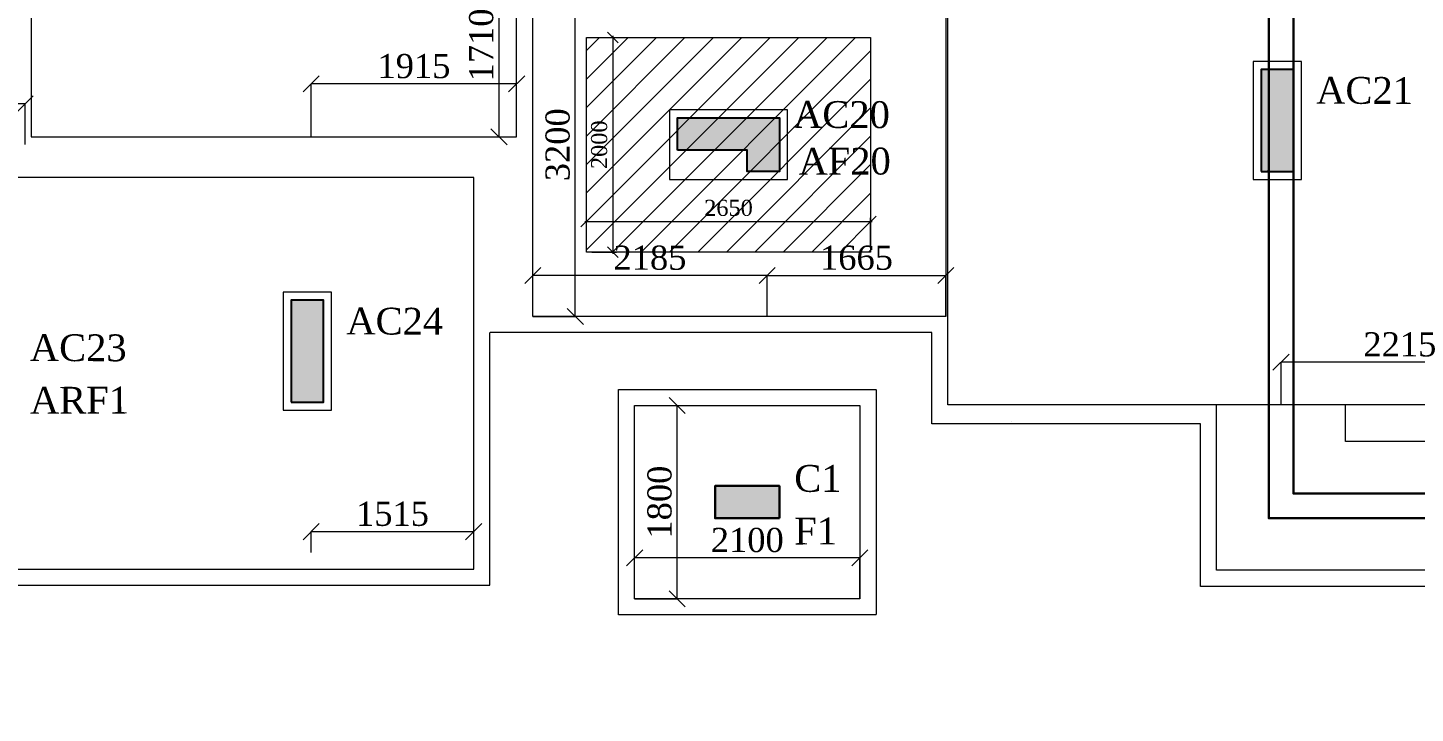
# Model space of a CAD drawing. Header units: inches. Extents: x 10943721 to 11147402, y -2794197 to -2693110.
# Drawn here: x 11024885 to 11037818, y -2781635 to -2775248 of the extents above; entities that cross this region are included whole.
import ezdxf

# ---------------------------------------------------------------- set-up
doc = ezdxf.new("R2010")
doc.units = ezdxf.units.IN
doc.header["$LTSCALE"] = 0.5
doc.header["$MEASUREMENT"] = 0
doc.header["$PDMODE"] = 34
doc.header["$PDSIZE"] = 50
doc.linetypes.add('HIDDEN', pattern=[9.525, 6.35, -3.175])
doc.layers.get('0').update_dxf_attribs({"lineweight": 0})
for name, color, linetype, lineweight in [('S-C0-UP TO B1', 4, 'Continuous', 30), ('S-C3-UP TO HP', 6, 'Continuous', 25), ('S-FOUND-EXCAVATION', 253, 'HIDDEN', 0), ('S-FOUND-PEDESTAL', 8, 'Continuous', 5), ('S-FOUND-TEXT COL', 7, 'Continuous', 0), ('S-FOUND-TEXT FOOTING', 7, 'Continuous', 0), ('S_FOUND_DIM', 7, 'Continuous', 9), ('S_FOUND_DIM-1', 7, 'Continuous', 9), ('S_FOUND_EXCAVATION', 253, 'HIDDEN', 5), ('S_FOUND_FOOTING', 7, 'Continuous', 15), ('S_FOUND_FOOTING-1', 7, 'Continuous', 9)]:
    doc.layers.add(name, color=color, linetype=linetype, lineweight=lineweight)
doc.layers.add('S_HATCH', color=250, linetype='Continuous', lineweight=5, transparency=0.5)
doc.styles.add('SHEET TEXT', font='times.ttf')
doc.styles.get("Standard").update_dxf_attribs({"font": 'times.ttf'})
doc.dimstyles.new('DIM FOOTING', dxfattribs={"dimtxt": 250, "dimasz": 150, "dimexe": 0.18, "dimexo": 0.0625, "dimgap": 50, "dimtad": 1, "dimtoh": 1, "dimdec": 0, "dimzin": 0, "dimdsep": 46, "dimtxsty": 'Standard', "dimblk": 'OBLIQUE', "dimcen": 0.09, "dimclrd": 256, "dimclre": 256, "dimclrt": 256, "dimadec": 0, "dimazin": 0, "dimtfac": 1, "dimtdec": 0, "dimtofl": 0, "dimtmove": 0, "dimatfit": 3, "dimfxl": 1, "dimtolj": 1, "dimtzin": 0, "dimlwd": -1, "dimlwe": -1, "dimarcsym": 0})
doc.dimstyles.new('S_DIM', dxfattribs={"dimtxt": 75, "dimasz": 35, "dimexe": 35, "dimexo": 50, "dimgap": 25, "dimtad": 1, "dimdec": 0, "dimzin": 0, "dimdsep": 46, "dimtxsty": 'Standard', "dimblk": 'OBLIQUE', "dimcen": 0.09, "dimdle": 15, "dimclrd": 256, "dimclre": 256, "dimclrt": 256, "dimadec": 0, "dimazin": 0, "dimtfac": 1, "dimtdec": 0, "dimtofl": 0, "dimtmove": 0, "dimatfit": 3, "dimfxl": 1, "dimtolj": 1, "dimtzin": 0, "dimlwd": -1, "dimlwe": -1, "dimarcsym": 0})

# ---------------------------------------------------------------- blocks, each defined once
blk = doc.blocks.new('_Oblique')
at = {"color": 0, "linetype": 'ByBlock', "lineweight": -2}
blk.add_line((-0.5, -0.5), (0.5, 0.5), dxfattribs=at)
blk = doc.blocks.new('*D108')
at = {"layer": 'Defpoints', "color": 0, "transparency": 16777216}
for p in [(11020162, -2775957), (11020162, -2776338), (11024862, -2776338)]:
    blk.add_point(p, dxfattribs=at)
at = {"layer": 'S_FOUND_DIM', "transparency": 16777216}
for p, q in [((11020162, -2776337), (11020162, -2775956)), ((11024862, -2775957), (11020162, -2775957)), ((11024862, -2776337), (11024862, -2775956))]:
    blk.add_line(p, q, dxfattribs=at)
at = {"layer": 'S_FOUND_DIM', "transparency": 16777216, "xscale": 150, "yscale": 150, "zscale": 150, "rotation": 180}
blk.add_blockref('_Oblique', (11020162, -2775957), dxfattribs=at)
at = {"layer": 'S_FOUND_DIM', "transparency": 16777216, "xscale": 150, "yscale": 150, "zscale": 150}
blk.add_blockref('_Oblique', (11024862, -2775957), dxfattribs=at)
at = {"layer": 'S_FOUND_DIM', "transparency": 16777216, "insert": (11022512, -2775792), "char_height": 225, "attachment_point": 5}
blk.add_mtext('\\A1;4700', dxfattribs=at)
blk = doc.blocks.new('*D139')
at = {"layer": 'Defpoints', "color": 0, "transparency": 16777216}
for p in [(11029592, -2774738), (11029989, -2774738), (11029592, -2777938)]:
    blk.add_point(p, dxfattribs=at)
at = {"layer": 'S_FOUND_DIM', "transparency": 16777216}
for p, q in [((11029592, -2774738), (11029990, -2774738)), ((11029989, -2777938), (11029989, -2774738)), ((11029592, -2777938), (11029990, -2777938))]:
    blk.add_line(p, q, dxfattribs=at)
at = {"layer": 'S_FOUND_DIM', "transparency": 16777216, "xscale": 150, "yscale": 150, "zscale": 150}
for p, rotation in [((11029989, -2774738), 90), ((11029989, -2777938), 270)]:
    blk.add_blockref('_Oblique', p, dxfattribs=dict(at, rotation=rotation))
at = {"layer": 'S_FOUND_DIM', "transparency": 16777216, "insert": (11029825, -2776338), "char_height": 225, "attachment_point": 5, "rotation": 90}
blk.add_mtext('\\A1;3200', dxfattribs=at)
blk = doc.blocks.new('*D140')
at = {"layer": 'Defpoints', "color": 0, "transparency": 16777216}
for p in [(11029592, -2777557), (11029592, -2777938), (11031777, -2777938)]:
    blk.add_point(p, dxfattribs=at)
at = {"layer": 'S_FOUND_DIM', "transparency": 16777216}
for p, q in [((11029592, -2777937), (11029592, -2777556)), ((11031777, -2777557), (11029592, -2777557)), ((11031777, -2777937), (11031777, -2777556))]:
    blk.add_line(p, q, dxfattribs=at)
at = {"layer": 'S_FOUND_DIM', "transparency": 16777216, "xscale": 150, "yscale": 150, "zscale": 150, "rotation": 180}
blk.add_blockref('_Oblique', (11029592, -2777557), dxfattribs=at)
at = {"layer": 'S_FOUND_DIM', "transparency": 16777216, "xscale": 150, "yscale": 150, "zscale": 150}
blk.add_blockref('_Oblique', (11031777, -2777557), dxfattribs=at)
at = {"layer": 'S_FOUND_DIM', "transparency": 16777216, "insert": (11030685, -2777392), "char_height": 225, "attachment_point": 5}
blk.add_mtext('\\A1;2185', dxfattribs=at)
blk = doc.blocks.new('*D141')
at = {"layer": 'Defpoints', "color": 0, "transparency": 16777216}
for p in [(11032742, -2777054), (11030092, -2777338), (11032742, -2777338)]:
    blk.add_point(p, dxfattribs=at)
at = {"layer": 'S_FOUND_DIM-1', "transparency": 16777216}
for p, q in [((11030077, -2777054), (11032757, -2777054)), ((11030092, -2777288), (11030092, -2777019)), ((11032742, -2777288), (11032742, -2777019))]:
    blk.add_line(p, q, dxfattribs=at)
at = {"layer": 'S_FOUND_DIM-1', "transparency": 16777216, "xscale": 100, "yscale": 100, "zscale": 100, "rotation": 180}
blk.add_blockref('_Oblique', (11030092, -2777054), dxfattribs=at)
at = {"layer": 'S_FOUND_DIM-1', "transparency": 16777216, "xscale": 100, "yscale": 100, "zscale": 100}
blk.add_blockref('_Oblique', (11032742, -2777054), dxfattribs=at)
at = {"layer": 'S_FOUND_DIM-1', "transparency": 16777216, "insert": (11031417, -2776927), "char_height": 150, "attachment_point": 5}
blk.add_mtext('\\A1;2650', dxfattribs=at)
blk = doc.blocks.new('*D142')
at = {"layer": 'Defpoints', "color": 0, "transparency": 16777216}
for p in [(11030092, -2775338), (11030092, -2777338), (11030338, -2777338)]:
    blk.add_point(p, dxfattribs=at)
at = {"layer": 'S_FOUND_DIM-1', "transparency": 16777216}
for p, q in [((11030142, -2775338), (11030373, -2775338)), ((11030338, -2775323), (11030338, -2777353)), ((11030142, -2777338), (11030373, -2777338))]:
    blk.add_line(p, q, dxfattribs=at)
at = {"layer": 'S_FOUND_DIM-1', "transparency": 16777216, "xscale": 100, "yscale": 100, "zscale": 100}
for p, rotation in [((11030338, -2775338), 90), ((11030338, -2777338), 270)]:
    blk.add_blockref('_Oblique', p, dxfattribs=dict(at, rotation=rotation))
at = {"layer": 'S_FOUND_DIM-1', "transparency": 16777216, "insert": (11030212, -2776338), "char_height": 150, "attachment_point": 5, "rotation": 90}
blk.add_mtext('\\A1;2000', dxfattribs=at)
blk = doc.blocks.new('*D191')
at = {"layer": 'Defpoints', "color": 0, "transparency": 16777216}
for p in [(11029042, -2779943), (11027527, -2780138), (11029042, -2780138)]:
    blk.add_point(p, dxfattribs=at)
at = {"layer": 'S_FOUND_DIM', "transparency": 16777216}
for p, q in [((11027527, -2780137), (11027527, -2779943)), ((11027527, -2779943), (11029042, -2779943)), ((11029042, -2780137), (11029042, -2779943))]:
    blk.add_line(p, q, dxfattribs=at)
at = {"layer": 'S_FOUND_DIM', "transparency": 16777216, "xscale": 150, "yscale": 150, "zscale": 150, "rotation": 180}
blk.add_blockref('_Oblique', (11027527, -2779943), dxfattribs=at)
at = {"layer": 'S_FOUND_DIM', "transparency": 16777216, "xscale": 150, "yscale": 150, "zscale": 150}
blk.add_blockref('_Oblique', (11029042, -2779943), dxfattribs=at)
at = {"layer": 'S_FOUND_DIM', "transparency": 16777216, "insert": (11028285, -2779778), "char_height": 225, "attachment_point": 5}
blk.add_mtext('\\A1;1515', dxfattribs=at)
blk = doc.blocks.new('*D197')
at = {"layer": 'Defpoints', "color": 0, "transparency": 16777216}
for p in [(11033442, -2777557), (11031777, -2777938), (11033442, -2777938)]:
    blk.add_point(p, dxfattribs=at)
at = {"layer": 'S_FOUND_DIM', "transparency": 16777216}
for p, q in [((11031777, -2777937), (11031777, -2777556)), ((11031777, -2777557), (11033442, -2777557)), ((11033442, -2777937), (11033442, -2777556))]:
    blk.add_line(p, q, dxfattribs=at)
at = {"layer": 'S_FOUND_DIM', "transparency": 16777216, "xscale": 150, "yscale": 150, "zscale": 150, "rotation": 180}
blk.add_blockref('_Oblique', (11031777, -2777557), dxfattribs=at)
at = {"layer": 'S_FOUND_DIM', "transparency": 16777216, "xscale": 150, "yscale": 150, "zscale": 150}
blk.add_blockref('_Oblique', (11033442, -2777557), dxfattribs=at)
at = {"layer": 'S_FOUND_DIM', "transparency": 16777216, "insert": (11032610, -2777392), "char_height": 225, "attachment_point": 5}
blk.add_mtext('\\A1;1665', dxfattribs=at)
blk = doc.blocks.new('*D234')
at = {"layer": 'Defpoints', "color": 0, "transparency": 16777216}
for p in [(11036567, -2778363), (11036567, -2778763), (11038782, -2778763)]:
    blk.add_point(p, dxfattribs=at)
at = {"layer": 'S_FOUND_DIM', "transparency": 16777216}
for p, q in [((11036567, -2778762), (11036567, -2778363)), ((11038782, -2778363), (11036567, -2778363)), ((11038782, -2778762), (11038782, -2778363))]:
    blk.add_line(p, q, dxfattribs=at)
at = {"layer": 'S_FOUND_DIM', "transparency": 16777216, "xscale": 150, "yscale": 150, "zscale": 150, "rotation": 180}
blk.add_blockref('_Oblique', (11036567, -2778363), dxfattribs=at)
at = {"layer": 'S_FOUND_DIM', "transparency": 16777216, "xscale": 150, "yscale": 150, "zscale": 150}
blk.add_blockref('_Oblique', (11038782, -2778363), dxfattribs=at)
at = {"layer": 'S_FOUND_DIM', "transparency": 16777216, "insert": (11037675, -2778199), "char_height": 225, "attachment_point": 5}
blk.add_mtext('\\A1;2215', dxfattribs=at)
blk = doc.blocks.new('*D240')
at = {"layer": 'Defpoints', "color": 0, "transparency": 16777216}
for p in [(11030542, -2778768), (11030939, -2778768), (11030542, -2780568)]:
    blk.add_point(p, dxfattribs=at)
at = {"layer": 'S_FOUND_DIM', "transparency": 16777216}
for p, q in [((11030542, -2778768), (11030940, -2778768)), ((11030939, -2780568), (11030939, -2778768)), ((11030542, -2780568), (11030940, -2780568))]:
    blk.add_line(p, q, dxfattribs=at)
at = {"layer": 'S_FOUND_DIM', "transparency": 16777216, "xscale": 150, "yscale": 150, "zscale": 150}
for p, rotation in [((11030939, -2778768), 90), ((11030939, -2780568), 270)]:
    blk.add_blockref('_Oblique', p, dxfattribs=dict(at, rotation=rotation))
at = {"layer": 'S_FOUND_DIM', "transparency": 16777216, "insert": (11030775, -2779668), "char_height": 225, "attachment_point": 5, "rotation": 90}
blk.add_mtext('\\A1;1800', dxfattribs=at)
blk = doc.blocks.new('*D241')
at = {"layer": 'Defpoints', "color": 0, "transparency": 16777216}
for p in [(11030542, -2780187), (11030542, -2780568), (11032642, -2780568)]:
    blk.add_point(p, dxfattribs=at)
at = {"layer": 'S_FOUND_DIM', "transparency": 16777216}
for p, q in [((11030542, -2780567), (11030542, -2780186)), ((11032642, -2780187), (11030542, -2780187)), ((11032642, -2780567), (11032642, -2780186))]:
    blk.add_line(p, q, dxfattribs=at)
at = {"layer": 'S_FOUND_DIM', "transparency": 16777216, "xscale": 150, "yscale": 150, "zscale": 150, "rotation": 180}
blk.add_blockref('_Oblique', (11030542, -2780187), dxfattribs=at)
at = {"layer": 'S_FOUND_DIM', "transparency": 16777216, "xscale": 150, "yscale": 150, "zscale": 150}
blk.add_blockref('_Oblique', (11032642, -2780187), dxfattribs=at)
at = {"layer": 'S_FOUND_DIM', "transparency": 16777216, "insert": (11031592, -2780022), "char_height": 225, "attachment_point": 5}
blk.add_mtext('\\A1;2100', dxfattribs=at)
blk = doc.blocks.new('*D255')
at = {"layer": 'Defpoints', "color": 0, "transparency": 16777216}
for p in [(11028879, -2774553), (11029278, -2774553), (11028879, -2776263)]:
    blk.add_point(p, dxfattribs=at)
at = {"layer": 'S_FOUND_DIM', "transparency": 16777216}
for p, q in [((11028879, -2774553), (11029278, -2774553)), ((11029278, -2776263), (11029278, -2774553)), ((11028879, -2776263), (11029278, -2776263))]:
    blk.add_line(p, q, dxfattribs=at)
at = {"layer": 'S_FOUND_DIM', "transparency": 16777216, "xscale": 150, "yscale": 150, "zscale": 150}
for p, rotation in [((11029278, -2774553), 90), ((11029278, -2776263), 270)]:
    blk.add_blockref('_Oblique', p, dxfattribs=dict(at, rotation=rotation))
at = {"layer": 'S_FOUND_DIM', "transparency": 16777216, "insert": (11029113, -2775408), "char_height": 225, "attachment_point": 5, "rotation": 90}
blk.add_mtext('\\A1;1710', dxfattribs=at)
blk = doc.blocks.new('*D258')
at = {"layer": 'Defpoints', "color": 0, "transparency": 16777216}
for p in [(11027527, -2775770), (11027527, -2776263), (11029442, -2776263)]:
    blk.add_point(p, dxfattribs=at)
at = {"layer": 'S_FOUND_DIM', "transparency": 16777216}
for p, q in [((11027527, -2776262), (11027527, -2775770)), ((11029442, -2775770), (11027527, -2775770)), ((11029442, -2776262), (11029442, -2775770))]:
    blk.add_line(p, q, dxfattribs=at)
at = {"layer": 'S_FOUND_DIM', "transparency": 16777216, "xscale": 150, "yscale": 150, "zscale": 150, "rotation": 180}
blk.add_blockref('_Oblique', (11027527, -2775770), dxfattribs=at)
at = {"layer": 'S_FOUND_DIM', "transparency": 16777216, "xscale": 150, "yscale": 150, "zscale": 150}
blk.add_blockref('_Oblique', (11029442, -2775770), dxfattribs=at)
at = {"layer": 'S_FOUND_DIM', "transparency": 16777216, "insert": (11028485, -2775606), "char_height": 225, "attachment_point": 5}
blk.add_mtext('\\A1;1915', dxfattribs=at)
blk = doc.blocks.new('*D378')
at = {"transparency": 16777216}
for p, q in [((11031305, -2758525), (11014491, -2758525)), ((11014491, -2758525), (11014491, -2785545)), ((11031305, -2785545), (11014491, -2785545))]:
    blk.add_line(p, q, dxfattribs=at)
at = {"layer": 'Defpoints', "color": 0, "transparency": 16777216}
for p in [(11031305, -2758525), (11014491, -2785545), (11031305, -2785545)]:
    blk.add_point(p, dxfattribs=at)
at = {"transparency": 16777216, "xscale": 150, "yscale": 150, "zscale": 150}
for p, rotation in [((11014491, -2758525), 90), ((11014491, -2785545), 270)]:
    blk.add_blockref('_Oblique', p, dxfattribs=dict(at, rotation=rotation))
at = {"transparency": 16777216, "insert": (11014314, -2772035), "char_height": 250, "attachment_point": 5, "rotation": 90}
blk.add_mtext('\\A1;27020', dxfattribs=at)

msp = doc.modelspace()

# ---------------------------------------------------------------- hatches: boundary and pattern name
at = {"layer": 'S-C0-UP TO B1'}
h = msp.add_hatch(color=250, dxfattribs=at)
h.dxf.hatch_style = 1
h.paths.add_polyline_path([(11031892, -2779817.5), (11031892, -2779517.5), (11031292, -2779517.5), (11031292, -2779817.5)])
at = {"layer": 'S-C3-UP TO HP'}
h = msp.add_hatch(color=250, dxfattribs=at)
h.dxf.hatch_style = 1
h.paths.add_polyline_path([(11036382, -2776587.5), (11036682, -2776587.5), (11036682, -2775637.5), (11036382, -2775637.5)])
h = msp.add_hatch(color=250, dxfattribs=at)
h.dxf.hatch_style = 1
h.paths.add_polyline_path([(11030942, -2776387.5), (11030942, -2776087.5), (11031892, -2776087.5), (11031892, -2776587.5), (11031592, -2776587.5), (11031592, -2776387.5)])
h = msp.add_hatch(color=250, dxfattribs=at)
h.dxf.hatch_style = 1
h.paths.add_polyline_path([(11027342, -2778737.5), (11027642, -2778737.5), (11027642, -2777787.5), (11027342, -2777787.5)])
at = {"layer": 'S_HATCH'}
h = msp.add_hatch(dxfattribs=at)
h.set_pattern_fill('ANSI31', color=250, scale=1500)
h.paths.add_polyline_path([(11036443.4, -2764032.5), (11036443.4, -2757012.5), (11033143.4, -2757012.5), (11033143.4, -2764032.5)])
h.paths.add_polyline_path([(11028467, -2768782.5), (11033747, -2768782.5), (11033747, -2766682.5), (11028467, -2766682.5)])
h.paths.add_polyline_path([(11030092, -2775337.5), (11032742, -2775337.5), (11032742, -2777337.5), (11030092, -2777337.5)])
h.paths.add_polyline_path([(11039427, -2771707.5), (11039427, -2769257.5), (11041177, -2769257.5), (11041177, -2771707.5)])
h.paths.add_polyline_path([(11039427, -2777647.5), (11039427, -2775197.5), (11041177, -2775197.5), (11041177, -2777647.5)])
h.paths.add_polyline_path([(11039427, -2784847.5), (11039427, -2782397.5), (11041177, -2782397.5), (11041177, -2784847.5)])
h.paths.add_polyline_path([(11035762, -2782947.5), (11038312, -2782947.5), (11038312, -2784847.5), (11035762, -2784847.5)])
h.paths.add_polyline_path([(11030792, -2782947.5), (11033342, -2782947.5), (11033342, -2784847.5), (11030792, -2784847.5)])
h.paths.add_polyline_path([(11025892, -2782947.5), (11028442, -2782947.5), (11028442, -2784847.5), (11025892, -2784847.5)])
h.paths.add_polyline_path([(11020962, -2782947.5), (11023512, -2782947.5), (11023512, -2784847.5), (11020962, -2784847.5)])
h.paths.add_polyline_path([(11020812, -2773487.5), (11024212, -2773487.5), (11024212, -2775687.5), (11020812, -2775687.5)])
h.paths.add_polyline_path([(11020812, -2769657.5), (11024212, -2769657.5), (11024212, -2771857.5), (11020812, -2771857.5)])
h.paths.add_polyline_path([(11020812, -2764842.5), (11020812, -2761842.5), (11023012, -2761842.5), (11023012, -2764842.5)])
h.paths.add_polyline_path([(11039202, -2764842.5), (11039202, -2761842.5), (11041402, -2761842.5), (11041402, -2764842.5)])
h.paths.add_polyline_path([(11025767, -2764032.5), (11025767, -2757012.5), (11029067, -2757012.5), (11029067, -2764032.5)])
h.paths.add_polyline_path([(11039202, -2760587.5), (11039202, -2757737.5), (11041402, -2757737.5), (11041402, -2760587.5)])
h.paths.add_polyline_path([(11020812, -2760587.5), (11020812, -2757737.5), (11023012, -2757737.5), (11023012, -2760587.5)])
h.paths.add_polyline_path([(11039102, -2751687.5), (11039102, -2748937.5), (11041352, -2748937.5), (11041352, -2751687.5)])
h.paths.add_polyline_path([(11020862, -2751687.5), (11020862, -2748937.5), (11023112, -2748937.5), (11023112, -2751687.5)])

# ---------------------------------------------------------------- linework, layer by layer
at = {"color": 31}
for points in [[(11040152, -2780302.7), (11035967, -2780302.7), (11035967, -2778762.5)], [(11040152, -2779102.7), (11037167, -2779102.7), (11037167, -2778762.5)]]:
    msp.add_lwpolyline(points, dxfattribs=at)
at = {"layer": 'S-C0-UP TO B1', "color": 7}
for points in [[(11032872, -2767607.5), (11034682, -2767607.5, -0.4142136), (11036682, -2769607.5), (11036682, -2776587.5, 0)], [(11036450.1, -2776587.5, 0.0010738), (11036452, -2776572.8), (11036452, -2769607.5, 0.4142136), (11034682, -2767837.5), (11032872, -2767837.5)]]:
    msp.add_lwpolyline(points, format="xyb", dxfattribs=at)
for points in [[(11040152, -2779817.7), (11036452, -2779817.7), (11036452, -2776587.5)], [(11040152, -2779587.7), (11036682, -2779587.7), (11036682, -2776587.5)]]:
    msp.add_lwpolyline(points, dxfattribs=at)
at = {"layer": 'S-C0-UP TO B1'}
msp.add_lwpolyline([(11031892, -2779817.5), (11031892, -2779517.5), (11031292, -2779517.5), (11031292, -2779817.5)], close=True, dxfattribs=at)
at = {"layer": 'S-C3-UP TO HP'}
for points in [[(11036382, -2776587.5), (11036682, -2776587.5), (11036682, -2775637.5), (11036382, -2775637.5)], [(11027342, -2778737.5), (11027642, -2778737.5), (11027642, -2777787.5), (11027342, -2777787.5)]]:
    msp.add_lwpolyline(points, close=True, dxfattribs=at)
at = {"layer": 'S-C3-UP TO HP', "color": 7}
msp.add_lwpolyline([(11030942, -2776387.5), (11030942, -2776087.5), (11031892, -2776087.5), (11031892, -2776587.5), (11031592, -2776587.5), (11031592, -2776387.5)], close=True, dxfattribs=at)
at = {"layer": 'S-FOUND-EXCAVATION'}
msp.add_lwpolyline([(11040152, -2780452.7), (11035817, -2780452.7), (11035817, -2778937.1), (11033312, -2778937.1)], dxfattribs=at)
at = {"layer": 'S-FOUND-PEDESTAL'}
for points in [[(11036307, -2776662.5), (11036757, -2776662.5), (11036757, -2775562.5), (11036307, -2775562.5)], [(11031967, -2776662.5), (11031967, -2776012.5), (11030867, -2776012.5), (11030867, -2776662.5)], [(11027267, -2778812.5), (11027717, -2778812.5), (11027717, -2777712.5), (11027267, -2777712.5)]]:
    msp.add_lwpolyline(points, close=True, dxfattribs=at)
at = {"layer": 'S_FOUND_EXCAVATION'}
for points in [[(11021917.1, -2779517.5), (11021917.1, -2780442.5), (11029192, -2780442.5), (11029192, -2778087.5)], [(11033312, -2778087.5), (11029192, -2778087.5)], [(11033312, -2778937.1), (11033312, -2778087.5)], [(11032157, -2780717.5), (11030392, -2780717.5), (11030392, -2778617.5), (11032792, -2778617.5), (11032792, -2780717.5), (11032157, -2780717.5)], [(11034057, -2778912.5), (11034057, -2778912.5)]]:
    msp.add_lwpolyline(points, dxfattribs=at)
at = {"layer": 'S_FOUND_FOOTING', "color": 5}
msp.add_lwpolyline([(11037682, -2773462.5), (11038782, -2773462.5), (11038782, -2778762.5), (11033462, -2778762.5), (11033462, -2769477.5), (11037682, -2769477.5), (11037682, -2773462.5)], dxfattribs=at)
at = {"layer": 'S_FOUND_FOOTING', "color": 3}
msp.add_lwpolyline([(11024917, -2769532.5), (11024917, -2776262.5), (11029442, -2776262.5), (11029442, -2772912.5), (11029167, -2772912.5), (11029167, -2769532.5)], close=True, dxfattribs=at)
at = {"layer": 'S_FOUND_FOOTING', "color": 7}
msp.add_lwpolyline([(11029592, -2774737.5), (11033442, -2774737.5), (11033442, -2777937.5), (11029592, -2777937.5)], close=True, dxfattribs=at)
at = {"layer": 'S_FOUND_FOOTING', "color": 1}
msp.add_lwpolyline([(11022067.1, -2779367.5), (11022067.1, -2780292.5), (11029042, -2780292.5), (11029042, -2776642.5), (11022067.1, -2776642.5), (11022067.1, -2777567.5)], dxfattribs=at)
msp.add_lwpolyline([(11030542, -2778767.5), (11032642, -2778767.5), (11032642, -2780567.5), (11030542, -2780567.5)], close=True, dxfattribs=at)
at = {"layer": 'S_FOUND_FOOTING-1', "color": 7}
msp.add_lwpolyline([(11030092, -2775337.5), (11032742, -2775337.5), (11032742, -2777337.5), (11030092, -2777337.5)], close=True, dxfattribs=at)

# ---------------------------------------------------------------- texts
at = {"layer": 'S-FOUND-TEXT COL', "color": 7, "style": 'SHEET TEXT'}
for s, p in [('AC21', (11036894.5, -2775955.1)), ('AC20', (11032018.5, -2776180.1)), ('AC24', (11027854.5, -2778105.1)), ('AC23', (11024904.5, -2778352.8)), ('C1', (11032029.5, -2779571.3))]:
    msp.add_text(s, height=250, rotation=359.84604, dxfattribs=at).set_placement(p)
at = {"layer": 'S-FOUND-TEXT FOOTING', "color": 7, "style": 'SHEET TEXT'}
msp.add_text('AF20', height=250, rotation=0.15396, dxfattribs=at).set_placement((11032069.8, -2776617.3))
at = {"layer": 'S-FOUND-TEXT FOOTING', "color": 1, "style": 'SHEET TEXT'}
for s, p in [('ARF1', (11024905.9, -2778844.4)), ('F1', (11032030.9, -2780062.9))]:
    msp.add_text(s, height=250, rotation=0.15396, dxfattribs=at).set_placement(p)

# ---------------------------------------------------------------- dimensions: what is measured, and where the dimension line sits
dim = msp.add_linear_dim(base=(11014491.5, -2785544.7), p1=(11031305.4, -2758524.7), p2=(11031305.4, -2785544.7), angle=90, dimstyle='DIM FOOTING', override={"dimfxl": 0.18, "dimarcsym": 1})
dim.commit()
dim.dimension.update_dxf_attribs({"geometry": '*D378', "text_midpoint": (11014314, -2772034.7)})
at = {"layer": 'S_FOUND_DIM'}
for base, p1, p2, angle, picture, middle in [((11029278.3, -2774552.5), (11028878.7, -2776262.5), (11028878.7, -2774552.5), 270, '*D255', (11029113.5, -2775407.5)), ((11029989.4, -2774737.5), (11029592, -2777937.5), (11029592, -2774737.5), 90, '*D139', (11029825, -2776337.5)), ((11020162, -2775956.6), (11024862, -2776337.5), (11020162, -2776337.5), 180, '*D108', (11022512, -2775791.9)), ((11029592, -2777556.6), (11031777, -2777937.5), (11029592, -2777937.5), 180, '*D140', (11030684.5, -2777392.2)), ((11030939.4, -2778767.5), (11030542, -2780567.5), (11030542, -2778767.5), 90, '*D240', (11030774.9, -2779667.5)), ((11030542, -2780186.6), (11032642, -2780567.5), (11030542, -2780567.5), 180, '*D241', (11031592, -2780022.2))]:
    dim = msp.add_linear_dim(base=base, p1=p1, p2=p2, angle=angle, dimstyle='DIM FOOTING', override={"dimtxt": 225}, dxfattribs=at)
    dim.commit()
    dim.dimension.update_dxf_attribs({"geometry": picture, "text_midpoint": middle})
for base, p1, p2, picture, middle in [((11027527, -2775770.4), (11029442, -2776262.5), (11027527, -2776262.5), '*D258', (11028484.5, -2775605.7)), ((11033442, -2777556.6), (11031777, -2777937.5), (11033442, -2777937.5), '*D197', (11032609.5, -2777392.2)), ((11036567, -2778363.2), (11038782, -2778762.5), (11036567, -2778762.5), '*D234', (11037674.5, -2778198.8)), ((11029042, -2779942.9), (11027527, -2780137.5), (11029042, -2780137.5), '*D191', (11028284.5, -2779778.5))]:
    dim = msp.add_linear_dim(base=base, p1=p1, p2=p2, dimstyle='DIM FOOTING', override={"dimtxt": 225}, dxfattribs=at)
    dim.commit()
    dim.dimension.update_dxf_attribs({"geometry": picture, "text_midpoint": middle})
at = {"layer": 'S_FOUND_DIM-1', "color": 2}
for base, p1, p2, angle, picture, middle in [((11030338.1, -2777337.5), (11030092, -2775337.5), (11030092, -2777337.5), 90, '*D142', (11030211.8, -2776337.5)), ((11032742, -2777053.6), (11030092, -2777337.5), (11032742, -2777337.5), 180, '*D141', (11031417, -2776927.3))]:
    dim = msp.add_linear_dim(base=base, p1=p1, p2=p2, angle=angle, dimstyle='S_DIM', override={"dimtxt": 150, "dimasz": 100, "dimgap": 50, "dimarcsym": 1}, dxfattribs=at)
    dim.commit()
    dim.dimension.update_dxf_attribs({"geometry": picture, "text_midpoint": middle})

doc.saveas('drawing.dxf')
